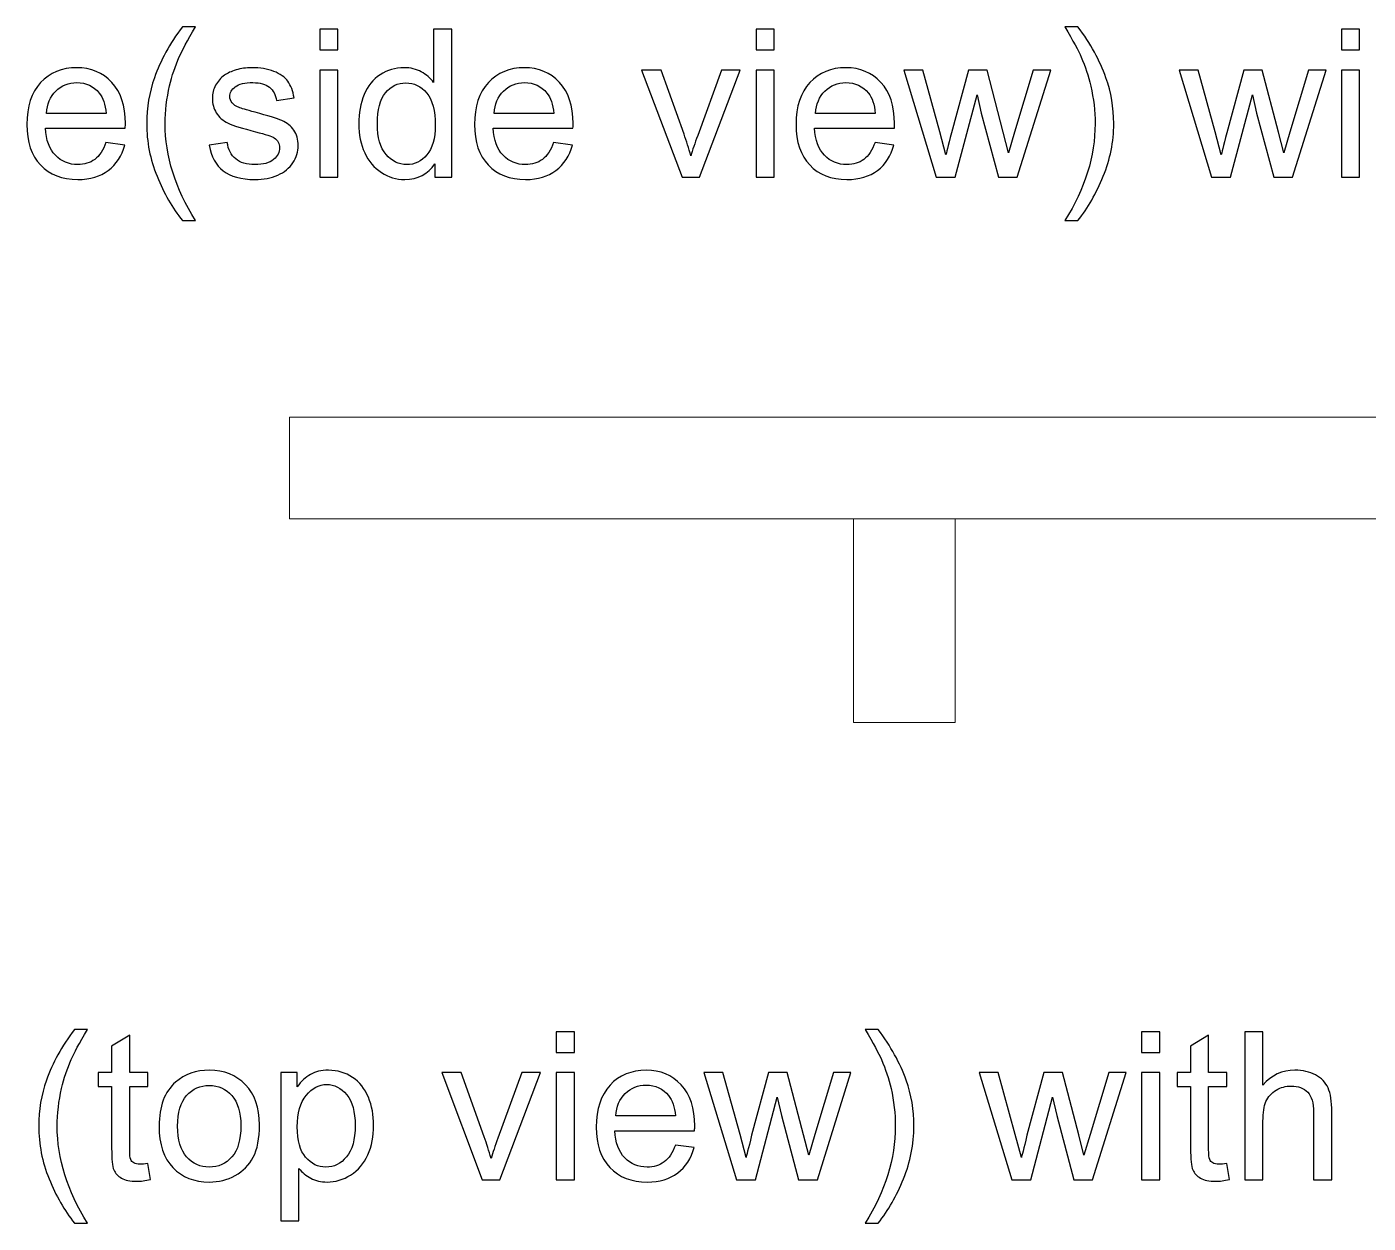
# Model space of a CAD drawing. Header units: inches. Extents: x -38 to 6, y -62 to 68.
# Drawn here: x -23.88 to -13.5, y -52.86 to -43.61 of the extents above; entities that cross this region are included whole.
import ezdxf

# ---------------------------------------------------------------- set-up
doc = ezdxf.new("R2010")
doc.units = ezdxf.units.IN
doc.header["$MEASUREMENT"] = 0
doc.layers.add('Layer 1', color=7, linetype='Continuous')

msp = doc.modelspace()

# ---------------------------------------------------------------- linework, layer by layer
at = {"layer": 'Layer 1', "color": 250, "lineweight": 9}
msp.add_lwpolyline([(-21.846, -47.419), (-6.216, -47.419), (-6.216, -46.632), (-21.846, -46.632), (-21.846, -47.419)], close=True, dxfattribs=at)
at = {"layer": 'Layer 1', "color": 250}
for points, knots in [([(-22.673, -45.113), (-22.75, -45.015), (-22.816, -44.901), (-22.869, -44.77), (-22.869, -44.77), (-22.923, -44.639), (-22.949, -44.504), (-22.949, -44.363), (-22.949, -44.363), (-22.949, -44.239), (-22.929, -44.121), (-22.889, -44.008), (-22.889, -44.008), (-22.843, -43.876), (-22.77, -43.745), (-22.673, -43.615), (-22.673, -43.615), (-22.673, -43.615), (-22.572, -43.615), (-22.572, -43.615), (-22.572, -43.615), (-22.635, -43.723), (-22.677, -43.8), (-22.697, -43.847), (-22.697, -43.847), (-22.729, -43.918), (-22.754, -43.993), (-22.772, -44.071), (-22.772, -44.071), (-22.794, -44.168), (-22.806, -44.266), (-22.806, -44.364), (-22.806, -44.364), (-22.806, -44.614), (-22.728, -44.864), (-22.572, -45.113), (-22.572, -45.113), (-22.572, -45.113), (-22.673, -45.113), (-22.673, -45.113)], [0, 0, 0, 0, 0.090909, 0.090909, 0.090909, 0.090909, 0.181818, 0.181818, 0.181818, 0.181818, 0.272727, 0.272727, 0.272727, 0.272727, 0.363636, 0.363636, 0.363636, 0.363636, 0.454545, 0.454545, 0.454545, 0.454545, 0.545455, 0.545455, 0.545455, 0.545455, 0.636364, 0.636364, 0.636364, 0.636364, 0.727273, 0.727273, 0.727273, 0.727273, 0.818182, 0.818182, 0.818182, 0.818182, 1, 1, 1, 1]), ([(-21.611, -43.794), (-21.611, -43.794), (-21.611, -43.634), (-21.611, -43.634), (-21.611, -43.634), (-21.611, -43.634), (-21.47, -43.634), (-21.47, -43.634), (-21.47, -43.634), (-21.47, -43.634), (-21.47, -43.794), (-21.47, -43.794), (-21.47, -43.794), (-21.47, -43.794), (-21.611, -43.794), (-21.611, -43.794)], [0, 0, 0, 0, 0.2, 0.2, 0.2, 0.2, 0.4, 0.4, 0.4, 0.4, 0.6, 0.6, 0.6, 0.6, 1, 1, 1, 1]), ([(-20.721, -44.778), (-20.721, -44.778), (-20.721, -44.673), (-20.721, -44.673), (-20.721, -44.673), (-20.773, -44.754), (-20.851, -44.795), (-20.953, -44.795), (-20.953, -44.795), (-21.019, -44.795), (-21.079, -44.777), (-21.134, -44.741), (-21.134, -44.741), (-21.19, -44.705), (-21.233, -44.654), (-21.263, -44.589), (-21.263, -44.589), (-21.294, -44.524), (-21.309, -44.449), (-21.309, -44.364), (-21.309, -44.364), (-21.309, -44.282), (-21.295, -44.207), (-21.267, -44.139), (-21.267, -44.139), (-21.24, -44.072), (-21.198, -44.021), (-21.143, -43.985), (-21.143, -43.985), (-21.089, -43.949), (-21.027, -43.931), (-20.959, -43.931), (-20.959, -43.931), (-20.909, -43.931), (-20.864, -43.942), (-20.826, -43.963), (-20.826, -43.963), (-20.787, -43.984), (-20.755, -44.012), (-20.73, -44.045), (-20.73, -44.045), (-20.73, -44.045), (-20.73, -43.634), (-20.73, -43.634), (-20.73, -43.634), (-20.73, -43.634), (-20.59, -43.634), (-20.59, -43.634), (-20.59, -43.634), (-20.59, -43.634), (-20.59, -44.778), (-20.59, -44.778), (-20.59, -44.778), (-20.59, -44.778), (-20.721, -44.778), (-20.721, -44.778)], [0, 0, 0, 0, 0.066667, 0.066667, 0.066667, 0.066667, 0.133333, 0.133333, 0.133333, 0.133333, 0.2, 0.2, 0.2, 0.2, 0.266667, 0.266667, 0.266667, 0.266667, 0.333333, 0.333333, 0.333333, 0.333333, 0.4, 0.4, 0.4, 0.4, 0.466667, 0.466667, 0.466667, 0.466667, 0.533333, 0.533333, 0.533333, 0.533333, 0.6, 0.6, 0.6, 0.6, 0.666667, 0.666667, 0.666667, 0.666667, 0.733333, 0.733333, 0.733333, 0.733333, 0.8, 0.8, 0.8, 0.8, 0.866667, 0.866667, 0.866667, 0.866667, 1, 1, 1, 1]), ([(-18.237, -43.794), (-18.237, -43.794), (-18.237, -43.634), (-18.237, -43.634), (-18.237, -43.634), (-18.237, -43.634), (-18.096, -43.634), (-18.096, -43.634), (-18.096, -43.634), (-18.096, -43.634), (-18.096, -43.794), (-18.096, -43.794), (-18.096, -43.794), (-18.096, -43.794), (-18.237, -43.794), (-18.237, -43.794)], [0, 0, 0, 0, 0.2, 0.2, 0.2, 0.2, 0.4, 0.4, 0.4, 0.4, 0.6, 0.6, 0.6, 0.6, 1, 1, 1, 1]), ([(-15.748, -45.113), (-15.748, -45.113), (-15.848, -45.113), (-15.848, -45.113), (-15.848, -45.113), (-15.693, -44.864), (-15.615, -44.614), (-15.615, -44.364), (-15.615, -44.364), (-15.615, -44.266), (-15.626, -44.169), (-15.649, -44.073), (-15.649, -44.073), (-15.666, -43.995), (-15.691, -43.921), (-15.723, -43.849), (-15.723, -43.849), (-15.743, -43.802), (-15.785, -43.724), (-15.848, -43.615), (-15.848, -43.615), (-15.848, -43.615), (-15.748, -43.615), (-15.748, -43.615), (-15.748, -43.615), (-15.65, -43.745), (-15.578, -43.876), (-15.531, -44.008), (-15.531, -44.008), (-15.491, -44.121), (-15.471, -44.239), (-15.471, -44.363), (-15.471, -44.363), (-15.471, -44.504), (-15.498, -44.639), (-15.552, -44.77), (-15.552, -44.77), (-15.606, -44.901), (-15.671, -45.015), (-15.748, -45.113)], [0, 0, 0, 0, 0.090909, 0.090909, 0.090909, 0.090909, 0.181818, 0.181818, 0.181818, 0.181818, 0.272727, 0.272727, 0.272727, 0.272727, 0.363636, 0.363636, 0.363636, 0.363636, 0.454545, 0.454545, 0.454545, 0.454545, 0.545455, 0.545455, 0.545455, 0.545455, 0.636364, 0.636364, 0.636364, 0.636364, 0.727273, 0.727273, 0.727273, 0.727273, 0.818182, 0.818182, 0.818182, 0.818182, 1, 1, 1, 1]), ([(-13.711, -43.794), (-13.711, -43.794), (-13.711, -43.634), (-13.711, -43.634), (-13.711, -43.634), (-13.711, -43.634), (-13.571, -43.634), (-13.571, -43.634), (-13.571, -43.634), (-13.571, -43.634), (-13.571, -43.794), (-13.571, -43.794), (-13.571, -43.794), (-13.571, -43.794), (-13.711, -43.794), (-13.711, -43.794)], [0, 0, 0, 0, 0.2, 0.2, 0.2, 0.2, 0.4, 0.4, 0.4, 0.4, 0.6, 0.6, 0.6, 0.6, 1, 1, 1, 1]), ([(-23.264, -44.509), (-23.264, -44.509), (-23.119, -44.529), (-23.119, -44.529), (-23.119, -44.529), (-23.141, -44.613), (-23.184, -44.679), (-23.246, -44.725), (-23.246, -44.725), (-23.307, -44.772), (-23.386, -44.795), (-23.482, -44.795), (-23.482, -44.795), (-23.603, -44.795), (-23.699, -44.758), (-23.77, -44.683), (-23.77, -44.683), (-23.841, -44.609), (-23.876, -44.505), (-23.876, -44.37), (-23.876, -44.37), (-23.876, -44.231), (-23.84, -44.123), (-23.769, -44.046), (-23.769, -44.046), (-23.697, -43.97), (-23.604, -43.931), (-23.49, -43.931), (-23.49, -43.931), (-23.379, -43.931), (-23.289, -43.969), (-23.219, -44.044), (-23.219, -44.044), (-23.149, -44.119), (-23.114, -44.225), (-23.114, -44.362), (-23.114, -44.362), (-23.114, -44.37), (-23.114, -44.383), (-23.115, -44.399), (-23.115, -44.399), (-23.115, -44.399), (-23.732, -44.399), (-23.732, -44.399), (-23.732, -44.399), (-23.727, -44.49), (-23.701, -44.56), (-23.655, -44.608), (-23.655, -44.608), (-23.609, -44.656), (-23.551, -44.68), (-23.482, -44.68), (-23.482, -44.68), (-23.431, -44.68), (-23.387, -44.667), (-23.351, -44.64), (-23.351, -44.64), (-23.314, -44.612), (-23.286, -44.569), (-23.264, -44.509)], [0, 0, 0, 0, 0.0625, 0.0625, 0.0625, 0.0625, 0.125, 0.125, 0.125, 0.125, 0.1875, 0.1875, 0.1875, 0.1875, 0.25, 0.25, 0.25, 0.25, 0.3125, 0.3125, 0.3125, 0.3125, 0.375, 0.375, 0.375, 0.375, 0.4375, 0.4375, 0.4375, 0.4375, 0.5, 0.5, 0.5, 0.5, 0.5625, 0.5625, 0.5625, 0.5625, 0.625, 0.625, 0.625, 0.625, 0.6875, 0.6875, 0.6875, 0.6875, 0.75, 0.75, 0.75, 0.75, 0.8125, 0.8125, 0.8125, 0.8125, 0.875, 0.875, 0.875, 0.875, 1, 1, 1, 1]), ([(-22.465, -44.53), (-22.465, -44.53), (-22.326, -44.508), (-22.326, -44.508), (-22.326, -44.508), (-22.319, -44.563), (-22.297, -44.606), (-22.261, -44.636), (-22.261, -44.636), (-22.225, -44.665), (-22.175, -44.68), (-22.112, -44.68), (-22.112, -44.68), (-22.047, -44.68), (-21.999, -44.667), (-21.968, -44.641), (-21.968, -44.641), (-21.936, -44.615), (-21.921, -44.584), (-21.921, -44.549), (-21.921, -44.549), (-21.921, -44.517), (-21.935, -44.492), (-21.963, -44.474), (-21.963, -44.474), (-21.982, -44.461), (-22.03, -44.446), (-22.107, -44.426), (-22.107, -44.426), (-22.209, -44.4), (-22.28, -44.378), (-22.32, -44.359), (-22.32, -44.359), (-22.36, -44.34), (-22.39, -44.314), (-22.411, -44.28), (-22.411, -44.28), (-22.431, -44.247), (-22.441, -44.21), (-22.441, -44.169), (-22.441, -44.169), (-22.441, -44.132), (-22.433, -44.098), (-22.416, -44.067), (-22.416, -44.067), (-22.399, -44.036), (-22.376, -44.009), (-22.347, -43.989), (-22.347, -43.989), (-22.325, -43.973), (-22.296, -43.959), (-22.258, -43.948), (-22.258, -43.948), (-22.22, -43.937), (-22.18, -43.931), (-22.137, -43.931), (-22.137, -43.931), (-22.072, -43.931), (-22.015, -43.941), (-21.966, -43.959), (-21.966, -43.959), (-21.917, -43.978), (-21.88, -44.004), (-21.857, -44.036), (-21.857, -44.036), (-21.834, -44.068), (-21.818, -44.111), (-21.809, -44.164), (-21.809, -44.164), (-21.809, -44.164), (-21.946, -44.184), (-21.946, -44.184), (-21.946, -44.184), (-21.952, -44.14), (-21.97, -44.107), (-22, -44.082), (-22, -44.082), (-22.03, -44.058), (-22.072, -44.046), (-22.127, -44.046), (-22.127, -44.046), (-22.191, -44.046), (-22.237, -44.057), (-22.264, -44.078), (-22.264, -44.078), (-22.292, -44.099), (-22.306, -44.124), (-22.306, -44.153), (-22.306, -44.153), (-22.306, -44.171), (-22.3, -44.188), (-22.289, -44.202), (-22.289, -44.202), (-22.277, -44.217), (-22.259, -44.23), (-22.235, -44.239), (-22.235, -44.239), (-22.221, -44.245), (-22.18, -44.257), (-22.111, -44.275), (-22.111, -44.275), (-22.012, -44.302), (-21.943, -44.324), (-21.903, -44.34), (-21.903, -44.34), (-21.864, -44.357), (-21.833, -44.382), (-21.811, -44.414), (-21.811, -44.414), (-21.788, -44.446), (-21.777, -44.486), (-21.777, -44.534), (-21.777, -44.534), (-21.777, -44.58), (-21.791, -44.624), (-21.818, -44.666), (-21.818, -44.666), (-21.845, -44.707), (-21.885, -44.739), (-21.936, -44.761), (-21.936, -44.761), (-21.988, -44.784), (-22.046, -44.795), (-22.111, -44.795), (-22.111, -44.795), (-22.219, -44.795), (-22.301, -44.773), (-22.357, -44.728), (-22.357, -44.728), (-22.414, -44.684), (-22.45, -44.618), (-22.465, -44.53)], [0, 0, 0, 0, 0.029412, 0.029412, 0.029412, 0.029412, 0.058824, 0.058824, 0.058824, 0.058824, 0.088235, 0.088235, 0.088235, 0.088235, 0.117647, 0.117647, 0.117647, 0.117647, 0.147059, 0.147059, 0.147059, 0.147059, 0.176471, 0.176471, 0.176471, 0.176471, 0.205882, 0.205882, 0.205882, 0.205882, 0.235294, 0.235294, 0.235294, 0.235294, 0.264706, 0.264706, 0.264706, 0.264706, 0.294118, 0.294118, 0.294118, 0.294118, 0.323529, 0.323529, 0.323529, 0.323529, 0.352941, 0.352941, 0.352941, 0.352941, 0.382353, 0.382353, 0.382353, 0.382353, 0.411765, 0.411765, 0.411765, 0.411765, 0.441176, 0.441176, 0.441176, 0.441176, 0.470588, 0.470588, 0.470588, 0.470588, 0.5, 0.5, 0.5, 0.5, 0.529412, 0.529412, 0.529412, 0.529412, 0.558824, 0.558824, 0.558824, 0.558824, 0.588235, 0.588235, 0.588235, 0.588235, 0.617647, 0.617647, 0.617647, 0.617647, 0.647059, 0.647059, 0.647059, 0.647059, 0.676471, 0.676471, 0.676471, 0.676471, 0.705882, 0.705882, 0.705882, 0.705882, 0.735294, 0.735294, 0.735294, 0.735294, 0.764706, 0.764706, 0.764706, 0.764706, 0.794118, 0.794118, 0.794118, 0.794118, 0.823529, 0.823529, 0.823529, 0.823529, 0.852941, 0.852941, 0.852941, 0.852941, 0.882353, 0.882353, 0.882353, 0.882353, 0.911765, 0.911765, 0.911765, 0.911765, 0.941176, 0.941176, 0.941176, 0.941176, 1, 1, 1, 1]), ([(-21.611, -44.778), (-21.611, -44.778), (-21.611, -43.949), (-21.611, -43.949), (-21.611, -43.949), (-21.611, -43.949), (-21.47, -43.949), (-21.47, -43.949), (-21.47, -43.949), (-21.47, -43.949), (-21.47, -44.778), (-21.47, -44.778), (-21.47, -44.778), (-21.47, -44.778), (-21.611, -44.778), (-21.611, -44.778)], [0, 0, 0, 0, 0.2, 0.2, 0.2, 0.2, 0.4, 0.4, 0.4, 0.4, 0.6, 0.6, 0.6, 0.6, 1, 1, 1, 1]), ([(-19.802, -44.509), (-19.802, -44.509), (-19.657, -44.529), (-19.657, -44.529), (-19.657, -44.529), (-19.68, -44.613), (-19.722, -44.679), (-19.784, -44.725), (-19.784, -44.725), (-19.845, -44.772), (-19.924, -44.795), (-20.02, -44.795), (-20.02, -44.795), (-20.141, -44.795), (-20.237, -44.758), (-20.308, -44.683), (-20.308, -44.683), (-20.379, -44.609), (-20.414, -44.505), (-20.414, -44.37), (-20.414, -44.37), (-20.414, -44.231), (-20.378, -44.123), (-20.307, -44.046), (-20.307, -44.046), (-20.235, -43.97), (-20.142, -43.931), (-20.028, -43.931), (-20.028, -43.931), (-19.918, -43.931), (-19.827, -43.969), (-19.757, -44.044), (-19.757, -44.044), (-19.687, -44.119), (-19.652, -44.225), (-19.652, -44.362), (-19.652, -44.362), (-19.652, -44.37), (-19.652, -44.383), (-19.653, -44.399), (-19.653, -44.399), (-19.653, -44.399), (-20.27, -44.399), (-20.27, -44.399), (-20.27, -44.399), (-20.265, -44.49), (-20.239, -44.56), (-20.193, -44.608), (-20.193, -44.608), (-20.147, -44.656), (-20.089, -44.68), (-20.02, -44.68), (-20.02, -44.68), (-19.969, -44.68), (-19.925, -44.667), (-19.889, -44.64), (-19.889, -44.64), (-19.852, -44.612), (-19.824, -44.569), (-19.802, -44.509)], [0, 0, 0, 0, 0.0625, 0.0625, 0.0625, 0.0625, 0.125, 0.125, 0.125, 0.125, 0.1875, 0.1875, 0.1875, 0.1875, 0.25, 0.25, 0.25, 0.25, 0.3125, 0.3125, 0.3125, 0.3125, 0.375, 0.375, 0.375, 0.375, 0.4375, 0.4375, 0.4375, 0.4375, 0.5, 0.5, 0.5, 0.5, 0.5625, 0.5625, 0.5625, 0.5625, 0.625, 0.625, 0.625, 0.625, 0.6875, 0.6875, 0.6875, 0.6875, 0.75, 0.75, 0.75, 0.75, 0.8125, 0.8125, 0.8125, 0.8125, 0.875, 0.875, 0.875, 0.875, 1, 1, 1, 1]), ([(-18.809, -44.778), (-18.809, -44.778), (-19.122, -43.949), (-19.122, -43.949), (-19.122, -43.949), (-19.122, -43.949), (-18.971, -43.949), (-18.971, -43.949), (-18.971, -43.949), (-18.971, -43.949), (-18.794, -44.445), (-18.794, -44.445), (-18.794, -44.445), (-18.775, -44.499), (-18.757, -44.554), (-18.741, -44.612), (-18.741, -44.612), (-18.728, -44.568), (-18.711, -44.516), (-18.688, -44.455), (-18.688, -44.455), (-18.688, -44.455), (-18.504, -43.949), (-18.504, -43.949), (-18.504, -43.949), (-18.504, -43.949), (-18.36, -43.949), (-18.36, -43.949), (-18.36, -43.949), (-18.36, -43.949), (-18.674, -44.778), (-18.674, -44.778), (-18.674, -44.778), (-18.674, -44.778), (-18.809, -44.778), (-18.809, -44.778)], [0, 0, 0, 0, 0.1, 0.1, 0.1, 0.1, 0.2, 0.2, 0.2, 0.2, 0.3, 0.3, 0.3, 0.3, 0.4, 0.4, 0.4, 0.4, 0.5, 0.5, 0.5, 0.5, 0.6, 0.6, 0.6, 0.6, 0.7, 0.7, 0.7, 0.7, 0.8, 0.8, 0.8, 0.8, 1, 1, 1, 1]), ([(-18.237, -44.778), (-18.237, -44.778), (-18.237, -43.949), (-18.237, -43.949), (-18.237, -43.949), (-18.237, -43.949), (-18.096, -43.949), (-18.096, -43.949), (-18.096, -43.949), (-18.096, -43.949), (-18.096, -44.778), (-18.096, -44.778), (-18.096, -44.778), (-18.096, -44.778), (-18.237, -44.778), (-18.237, -44.778)], [0, 0, 0, 0, 0.2, 0.2, 0.2, 0.2, 0.4, 0.4, 0.4, 0.4, 0.6, 0.6, 0.6, 0.6, 1, 1, 1, 1]), ([(-17.317, -44.509), (-17.317, -44.509), (-17.171, -44.529), (-17.171, -44.529), (-17.171, -44.529), (-17.194, -44.613), (-17.236, -44.679), (-17.298, -44.725), (-17.298, -44.725), (-17.36, -44.772), (-17.439, -44.795), (-17.535, -44.795), (-17.535, -44.795), (-17.656, -44.795), (-17.751, -44.758), (-17.822, -44.683), (-17.822, -44.683), (-17.893, -44.609), (-17.928, -44.505), (-17.928, -44.37), (-17.928, -44.37), (-17.928, -44.231), (-17.893, -44.123), (-17.821, -44.046), (-17.821, -44.046), (-17.75, -43.97), (-17.657, -43.931), (-17.542, -43.931), (-17.542, -43.931), (-17.432, -43.931), (-17.342, -43.969), (-17.272, -44.044), (-17.272, -44.044), (-17.202, -44.119), (-17.167, -44.225), (-17.167, -44.362), (-17.167, -44.362), (-17.167, -44.37), (-17.167, -44.383), (-17.167, -44.399), (-17.167, -44.399), (-17.167, -44.399), (-17.785, -44.399), (-17.785, -44.399), (-17.785, -44.399), (-17.779, -44.49), (-17.754, -44.56), (-17.707, -44.608), (-17.707, -44.608), (-17.661, -44.656), (-17.604, -44.68), (-17.535, -44.68), (-17.535, -44.68), (-17.483, -44.68), (-17.439, -44.667), (-17.403, -44.64), (-17.403, -44.64), (-17.367, -44.612), (-17.338, -44.569), (-17.317, -44.509)], [0, 0, 0, 0, 0.0625, 0.0625, 0.0625, 0.0625, 0.125, 0.125, 0.125, 0.125, 0.1875, 0.1875, 0.1875, 0.1875, 0.25, 0.25, 0.25, 0.25, 0.3125, 0.3125, 0.3125, 0.3125, 0.375, 0.375, 0.375, 0.375, 0.4375, 0.4375, 0.4375, 0.4375, 0.5, 0.5, 0.5, 0.5, 0.5625, 0.5625, 0.5625, 0.5625, 0.625, 0.625, 0.625, 0.625, 0.6875, 0.6875, 0.6875, 0.6875, 0.75, 0.75, 0.75, 0.75, 0.8125, 0.8125, 0.8125, 0.8125, 0.875, 0.875, 0.875, 0.875, 1, 1, 1, 1]), ([(-16.845, -44.778), (-16.845, -44.778), (-17.095, -43.949), (-17.095, -43.949), (-17.095, -43.949), (-17.095, -43.949), (-16.948, -43.949), (-16.948, -43.949), (-16.948, -43.949), (-16.948, -43.949), (-16.816, -44.427), (-16.816, -44.427), (-16.816, -44.427), (-16.816, -44.427), (-16.769, -44.605), (-16.769, -44.605), (-16.769, -44.605), (-16.767, -44.596), (-16.753, -44.539), (-16.726, -44.434), (-16.726, -44.434), (-16.726, -44.434), (-16.595, -43.949), (-16.595, -43.949), (-16.595, -43.949), (-16.595, -43.949), (-16.451, -43.949), (-16.451, -43.949), (-16.451, -43.949), (-16.451, -43.949), (-16.326, -44.43), (-16.326, -44.43), (-16.326, -44.43), (-16.326, -44.43), (-16.285, -44.588), (-16.285, -44.588), (-16.285, -44.588), (-16.285, -44.588), (-16.238, -44.428), (-16.238, -44.428), (-16.238, -44.428), (-16.238, -44.428), (-16.095, -43.949), (-16.095, -43.949), (-16.095, -43.949), (-16.095, -43.949), (-15.958, -43.949), (-15.958, -43.949), (-15.958, -43.949), (-15.958, -43.949), (-16.218, -44.778), (-16.218, -44.778), (-16.218, -44.778), (-16.218, -44.778), (-16.363, -44.778), (-16.363, -44.778), (-16.363, -44.778), (-16.363, -44.778), (-16.495, -44.282), (-16.495, -44.282), (-16.495, -44.282), (-16.495, -44.282), (-16.528, -44.14), (-16.528, -44.14), (-16.528, -44.14), (-16.528, -44.14), (-16.696, -44.778), (-16.696, -44.778), (-16.696, -44.778), (-16.696, -44.778), (-16.845, -44.778), (-16.845, -44.778)], [0, 0, 0, 0, 0.052632, 0.052632, 0.052632, 0.052632, 0.105263, 0.105263, 0.105263, 0.105263, 0.157895, 0.157895, 0.157895, 0.157895, 0.210526, 0.210526, 0.210526, 0.210526, 0.263158, 0.263158, 0.263158, 0.263158, 0.315789, 0.315789, 0.315789, 0.315789, 0.368421, 0.368421, 0.368421, 0.368421, 0.421053, 0.421053, 0.421053, 0.421053, 0.473684, 0.473684, 0.473684, 0.473684, 0.526316, 0.526316, 0.526316, 0.526316, 0.578947, 0.578947, 0.578947, 0.578947, 0.631579, 0.631579, 0.631579, 0.631579, 0.684211, 0.684211, 0.684211, 0.684211, 0.736842, 0.736842, 0.736842, 0.736842, 0.789474, 0.789474, 0.789474, 0.789474, 0.842105, 0.842105, 0.842105, 0.842105, 0.894737, 0.894737, 0.894737, 0.894737, 1, 1, 1, 1]), ([(-14.716, -44.778), (-14.716, -44.778), (-14.966, -43.949), (-14.966, -43.949), (-14.966, -43.949), (-14.966, -43.949), (-14.819, -43.949), (-14.819, -43.949), (-14.819, -43.949), (-14.819, -43.949), (-14.687, -44.427), (-14.687, -44.427), (-14.687, -44.427), (-14.687, -44.427), (-14.64, -44.605), (-14.64, -44.605), (-14.64, -44.605), (-14.638, -44.596), (-14.624, -44.539), (-14.597, -44.434), (-14.597, -44.434), (-14.597, -44.434), (-14.466, -43.949), (-14.466, -43.949), (-14.466, -43.949), (-14.466, -43.949), (-14.322, -43.949), (-14.322, -43.949), (-14.322, -43.949), (-14.322, -43.949), (-14.197, -44.43), (-14.197, -44.43), (-14.197, -44.43), (-14.197, -44.43), (-14.156, -44.588), (-14.156, -44.588), (-14.156, -44.588), (-14.156, -44.588), (-14.109, -44.428), (-14.109, -44.428), (-14.109, -44.428), (-14.109, -44.428), (-13.965, -43.949), (-13.965, -43.949), (-13.965, -43.949), (-13.965, -43.949), (-13.829, -43.949), (-13.829, -43.949), (-13.829, -43.949), (-13.829, -43.949), (-14.089, -44.778), (-14.089, -44.778), (-14.089, -44.778), (-14.089, -44.778), (-14.234, -44.778), (-14.234, -44.778), (-14.234, -44.778), (-14.234, -44.778), (-14.366, -44.282), (-14.366, -44.282), (-14.366, -44.282), (-14.366, -44.282), (-14.399, -44.14), (-14.399, -44.14), (-14.399, -44.14), (-14.399, -44.14), (-14.567, -44.778), (-14.567, -44.778), (-14.567, -44.778), (-14.567, -44.778), (-14.716, -44.778), (-14.716, -44.778)], [0, 0, 0, 0, 0.052632, 0.052632, 0.052632, 0.052632, 0.105263, 0.105263, 0.105263, 0.105263, 0.157895, 0.157895, 0.157895, 0.157895, 0.210526, 0.210526, 0.210526, 0.210526, 0.263158, 0.263158, 0.263158, 0.263158, 0.315789, 0.315789, 0.315789, 0.315789, 0.368421, 0.368421, 0.368421, 0.368421, 0.421053, 0.421053, 0.421053, 0.421053, 0.473684, 0.473684, 0.473684, 0.473684, 0.526316, 0.526316, 0.526316, 0.526316, 0.578947, 0.578947, 0.578947, 0.578947, 0.631579, 0.631579, 0.631579, 0.631579, 0.684211, 0.684211, 0.684211, 0.684211, 0.736842, 0.736842, 0.736842, 0.736842, 0.789474, 0.789474, 0.789474, 0.789474, 0.842105, 0.842105, 0.842105, 0.842105, 0.894737, 0.894737, 0.894737, 0.894737, 1, 1, 1, 1]), ([(-13.711, -44.778), (-13.711, -44.778), (-13.711, -43.949), (-13.711, -43.949), (-13.711, -43.949), (-13.711, -43.949), (-13.571, -43.949), (-13.571, -43.949), (-13.571, -43.949), (-13.571, -43.949), (-13.571, -44.778), (-13.571, -44.778), (-13.571, -44.778), (-13.571, -44.778), (-13.711, -44.778), (-13.711, -44.778)], [0, 0, 0, 0, 0.2, 0.2, 0.2, 0.2, 0.4, 0.4, 0.4, 0.4, 0.6, 0.6, 0.6, 0.6, 1, 1, 1, 1]), ([(-23.724, -44.284), (-23.724, -44.284), (-23.263, -44.284), (-23.263, -44.284), (-23.263, -44.284), (-23.269, -44.214), (-23.287, -44.162), (-23.316, -44.127), (-23.316, -44.127), (-23.36, -44.073), (-23.418, -44.046), (-23.489, -44.046), (-23.489, -44.046), (-23.554, -44.046), (-23.608, -44.068), (-23.652, -44.111), (-23.652, -44.111), (-23.695, -44.154), (-23.719, -44.212), (-23.724, -44.284)], [0, 0, 0, 0, 0.166667, 0.166667, 0.166667, 0.166667, 0.333333, 0.333333, 0.333333, 0.333333, 0.5, 0.5, 0.5, 0.5, 0.666667, 0.666667, 0.666667, 0.666667, 1, 1, 1, 1]), ([(-21.165, -44.364), (-21.165, -44.47), (-21.143, -44.549), (-21.098, -44.602), (-21.098, -44.602), (-21.053, -44.654), (-21, -44.68), (-20.939, -44.68), (-20.939, -44.68), (-20.877, -44.68), (-20.825, -44.655), (-20.782, -44.605), (-20.782, -44.605), (-20.739, -44.555), (-20.718, -44.479), (-20.718, -44.376), (-20.718, -44.376), (-20.718, -44.263), (-20.74, -44.18), (-20.783, -44.127), (-20.783, -44.127), (-20.827, -44.074), (-20.881, -44.048), (-20.945, -44.048), (-20.945, -44.048), (-21.008, -44.048), (-21.06, -44.073), (-21.102, -44.124), (-21.102, -44.124), (-21.144, -44.175), (-21.165, -44.255), (-21.165, -44.364)], [0, 0, 0, 0, 0.111111, 0.111111, 0.111111, 0.111111, 0.222222, 0.222222, 0.222222, 0.222222, 0.333333, 0.333333, 0.333333, 0.333333, 0.444444, 0.444444, 0.444444, 0.444444, 0.555556, 0.555556, 0.555556, 0.555556, 0.666667, 0.666667, 0.666667, 0.666667, 0.777778, 0.777778, 0.777778, 0.777778, 1, 1, 1, 1]), ([(-20.262, -44.284), (-20.262, -44.284), (-19.801, -44.284), (-19.801, -44.284), (-19.801, -44.284), (-19.807, -44.214), (-19.825, -44.162), (-19.854, -44.127), (-19.854, -44.127), (-19.898, -44.073), (-19.956, -44.046), (-20.027, -44.046), (-20.027, -44.046), (-20.092, -44.046), (-20.146, -44.068), (-20.19, -44.111), (-20.19, -44.111), (-20.233, -44.154), (-20.257, -44.212), (-20.262, -44.284)], [0, 0, 0, 0, 0.166667, 0.166667, 0.166667, 0.166667, 0.333333, 0.333333, 0.333333, 0.333333, 0.5, 0.5, 0.5, 0.5, 0.666667, 0.666667, 0.666667, 0.666667, 1, 1, 1, 1]), ([(-17.777, -44.284), (-17.777, -44.284), (-17.315, -44.284), (-17.315, -44.284), (-17.315, -44.284), (-17.321, -44.214), (-17.339, -44.162), (-17.368, -44.127), (-17.368, -44.127), (-17.413, -44.073), (-17.471, -44.046), (-17.542, -44.046), (-17.542, -44.046), (-17.606, -44.046), (-17.66, -44.068), (-17.704, -44.111), (-17.704, -44.111), (-17.748, -44.154), (-17.772, -44.212), (-17.777, -44.284)], [0, 0, 0, 0, 0.166667, 0.166667, 0.166667, 0.166667, 0.333333, 0.333333, 0.333333, 0.333333, 0.5, 0.5, 0.5, 0.5, 0.666667, 0.666667, 0.666667, 0.666667, 1, 1, 1, 1]), ([(-23.508, -52.863), (-23.585, -52.765), (-23.651, -52.651), (-23.704, -52.52), (-23.704, -52.52), (-23.758, -52.389), (-23.784, -52.254), (-23.784, -52.113), (-23.784, -52.113), (-23.784, -51.989), (-23.764, -51.871), (-23.724, -51.758), (-23.724, -51.758), (-23.678, -51.626), (-23.605, -51.495), (-23.508, -51.365), (-23.508, -51.365), (-23.508, -51.365), (-23.407, -51.365), (-23.407, -51.365), (-23.407, -51.365), (-23.47, -51.473), (-23.512, -51.55), (-23.532, -51.597), (-23.532, -51.597), (-23.564, -51.668), (-23.589, -51.743), (-23.607, -51.821), (-23.607, -51.821), (-23.629, -51.918), (-23.641, -52.016), (-23.641, -52.114), (-23.641, -52.114), (-23.641, -52.364), (-23.563, -52.614), (-23.407, -52.863), (-23.407, -52.863), (-23.407, -52.863), (-23.508, -52.863), (-23.508, -52.863)], [0, 0, 0, 0, 0.090909, 0.090909, 0.090909, 0.090909, 0.181818, 0.181818, 0.181818, 0.181818, 0.272727, 0.272727, 0.272727, 0.272727, 0.363636, 0.363636, 0.363636, 0.363636, 0.454545, 0.454545, 0.454545, 0.454545, 0.545455, 0.545455, 0.545455, 0.545455, 0.636364, 0.636364, 0.636364, 0.636364, 0.727273, 0.727273, 0.727273, 0.727273, 0.818182, 0.818182, 0.818182, 0.818182, 1, 1, 1, 1]), ([(-22.939, -52.402), (-22.939, -52.402), (-22.92, -52.526), (-22.92, -52.526), (-22.92, -52.526), (-22.96, -52.535), (-22.995, -52.539), (-23.026, -52.539), (-23.026, -52.539), (-23.077, -52.539), (-23.116, -52.531), (-23.144, -52.515), (-23.144, -52.515), (-23.172, -52.498), (-23.192, -52.477), (-23.203, -52.451), (-23.203, -52.451), (-23.215, -52.425), (-23.22, -52.369), (-23.22, -52.285), (-23.22, -52.285), (-23.22, -52.285), (-23.22, -51.807), (-23.22, -51.807), (-23.22, -51.807), (-23.22, -51.807), (-23.324, -51.807), (-23.324, -51.807), (-23.324, -51.807), (-23.324, -51.807), (-23.324, -51.699), (-23.324, -51.699), (-23.324, -51.699), (-23.324, -51.699), (-23.22, -51.699), (-23.22, -51.699), (-23.22, -51.699), (-23.22, -51.699), (-23.22, -51.494), (-23.22, -51.494), (-23.22, -51.494), (-23.22, -51.494), (-23.08, -51.409), (-23.08, -51.409), (-23.08, -51.409), (-23.08, -51.409), (-23.08, -51.699), (-23.08, -51.699), (-23.08, -51.699), (-23.08, -51.699), (-22.939, -51.699), (-22.939, -51.699), (-22.939, -51.699), (-22.939, -51.699), (-22.939, -51.807), (-22.939, -51.807), (-22.939, -51.807), (-22.939, -51.807), (-23.08, -51.807), (-23.08, -51.807), (-23.08, -51.807), (-23.08, -51.807), (-23.08, -52.293), (-23.08, -52.293), (-23.08, -52.293), (-23.08, -52.333), (-23.078, -52.359), (-23.072, -52.37), (-23.072, -52.37), (-23.068, -52.382), (-23.06, -52.391), (-23.049, -52.398), (-23.049, -52.398), (-23.037, -52.404), (-23.021, -52.408), (-23.001, -52.408), (-23.001, -52.408), (-22.985, -52.408), (-22.965, -52.406), (-22.939, -52.402)], [0, 0, 0, 0, 0.047619, 0.047619, 0.047619, 0.047619, 0.095238, 0.095238, 0.095238, 0.095238, 0.142857, 0.142857, 0.142857, 0.142857, 0.190476, 0.190476, 0.190476, 0.190476, 0.238095, 0.238095, 0.238095, 0.238095, 0.285714, 0.285714, 0.285714, 0.285714, 0.333333, 0.333333, 0.333333, 0.333333, 0.380952, 0.380952, 0.380952, 0.380952, 0.428571, 0.428571, 0.428571, 0.428571, 0.47619, 0.47619, 0.47619, 0.47619, 0.52381, 0.52381, 0.52381, 0.52381, 0.571429, 0.571429, 0.571429, 0.571429, 0.619048, 0.619048, 0.619048, 0.619048, 0.666667, 0.666667, 0.666667, 0.666667, 0.714286, 0.714286, 0.714286, 0.714286, 0.761905, 0.761905, 0.761905, 0.761905, 0.809524, 0.809524, 0.809524, 0.809524, 0.857143, 0.857143, 0.857143, 0.857143, 0.904762, 0.904762, 0.904762, 0.904762, 1, 1, 1, 1]), ([(-19.782, -51.544), (-19.782, -51.544), (-19.782, -51.384), (-19.782, -51.384), (-19.782, -51.384), (-19.782, -51.384), (-19.641, -51.384), (-19.641, -51.384), (-19.641, -51.384), (-19.641, -51.384), (-19.641, -51.544), (-19.641, -51.544), (-19.641, -51.544), (-19.641, -51.544), (-19.782, -51.544), (-19.782, -51.544)], [0, 0, 0, 0, 0.2, 0.2, 0.2, 0.2, 0.4, 0.4, 0.4, 0.4, 0.6, 0.6, 0.6, 0.6, 1, 1, 1, 1]), ([(-17.292, -52.863), (-17.292, -52.863), (-17.393, -52.863), (-17.393, -52.863), (-17.393, -52.863), (-17.238, -52.614), (-17.16, -52.364), (-17.16, -52.114), (-17.16, -52.114), (-17.16, -52.016), (-17.171, -51.919), (-17.193, -51.823), (-17.193, -51.823), (-17.211, -51.745), (-17.236, -51.671), (-17.267, -51.599), (-17.267, -51.599), (-17.288, -51.552), (-17.33, -51.474), (-17.393, -51.365), (-17.393, -51.365), (-17.393, -51.365), (-17.292, -51.365), (-17.292, -51.365), (-17.292, -51.365), (-17.195, -51.495), (-17.123, -51.626), (-17.076, -51.758), (-17.076, -51.758), (-17.036, -51.871), (-17.016, -51.989), (-17.016, -52.113), (-17.016, -52.113), (-17.016, -52.254), (-17.043, -52.389), (-17.097, -52.52), (-17.097, -52.52), (-17.15, -52.651), (-17.215, -52.765), (-17.292, -52.863)], [0, 0, 0, 0, 0.090909, 0.090909, 0.090909, 0.090909, 0.181818, 0.181818, 0.181818, 0.181818, 0.272727, 0.272727, 0.272727, 0.272727, 0.363636, 0.363636, 0.363636, 0.363636, 0.454545, 0.454545, 0.454545, 0.454545, 0.545455, 0.545455, 0.545455, 0.545455, 0.636364, 0.636364, 0.636364, 0.636364, 0.727273, 0.727273, 0.727273, 0.727273, 0.818182, 0.818182, 0.818182, 0.818182, 1, 1, 1, 1]), ([(-15.256, -51.544), (-15.256, -51.544), (-15.256, -51.384), (-15.256, -51.384), (-15.256, -51.384), (-15.256, -51.384), (-15.115, -51.384), (-15.115, -51.384), (-15.115, -51.384), (-15.115, -51.384), (-15.115, -51.544), (-15.115, -51.544), (-15.115, -51.544), (-15.115, -51.544), (-15.256, -51.544), (-15.256, -51.544)], [0, 0, 0, 0, 0.2, 0.2, 0.2, 0.2, 0.4, 0.4, 0.4, 0.4, 0.6, 0.6, 0.6, 0.6, 1, 1, 1, 1]), ([(-14.596, -52.402), (-14.596, -52.402), (-14.577, -52.526), (-14.577, -52.526), (-14.577, -52.526), (-14.616, -52.535), (-14.652, -52.539), (-14.683, -52.539), (-14.683, -52.539), (-14.733, -52.539), (-14.773, -52.531), (-14.801, -52.515), (-14.801, -52.515), (-14.829, -52.498), (-14.849, -52.477), (-14.86, -52.451), (-14.86, -52.451), (-14.872, -52.425), (-14.877, -52.369), (-14.877, -52.285), (-14.877, -52.285), (-14.877, -52.285), (-14.877, -51.807), (-14.877, -51.807), (-14.877, -51.807), (-14.877, -51.807), (-14.981, -51.807), (-14.981, -51.807), (-14.981, -51.807), (-14.981, -51.807), (-14.981, -51.699), (-14.981, -51.699), (-14.981, -51.699), (-14.981, -51.699), (-14.877, -51.699), (-14.877, -51.699), (-14.877, -51.699), (-14.877, -51.699), (-14.877, -51.494), (-14.877, -51.494), (-14.877, -51.494), (-14.877, -51.494), (-14.737, -51.409), (-14.737, -51.409), (-14.737, -51.409), (-14.737, -51.409), (-14.737, -51.699), (-14.737, -51.699), (-14.737, -51.699), (-14.737, -51.699), (-14.596, -51.699), (-14.596, -51.699), (-14.596, -51.699), (-14.596, -51.699), (-14.596, -51.807), (-14.596, -51.807), (-14.596, -51.807), (-14.596, -51.807), (-14.737, -51.807), (-14.737, -51.807), (-14.737, -51.807), (-14.737, -51.807), (-14.737, -52.293), (-14.737, -52.293), (-14.737, -52.293), (-14.737, -52.333), (-14.734, -52.359), (-14.729, -52.37), (-14.729, -52.37), (-14.724, -52.382), (-14.716, -52.391), (-14.705, -52.398), (-14.705, -52.398), (-14.694, -52.404), (-14.678, -52.408), (-14.657, -52.408), (-14.657, -52.408), (-14.642, -52.408), (-14.621, -52.406), (-14.596, -52.402)], [0, 0, 0, 0, 0.047619, 0.047619, 0.047619, 0.047619, 0.095238, 0.095238, 0.095238, 0.095238, 0.142857, 0.142857, 0.142857, 0.142857, 0.190476, 0.190476, 0.190476, 0.190476, 0.238095, 0.238095, 0.238095, 0.238095, 0.285714, 0.285714, 0.285714, 0.285714, 0.333333, 0.333333, 0.333333, 0.333333, 0.380952, 0.380952, 0.380952, 0.380952, 0.428571, 0.428571, 0.428571, 0.428571, 0.47619, 0.47619, 0.47619, 0.47619, 0.52381, 0.52381, 0.52381, 0.52381, 0.571429, 0.571429, 0.571429, 0.571429, 0.619048, 0.619048, 0.619048, 0.619048, 0.666667, 0.666667, 0.666667, 0.666667, 0.714286, 0.714286, 0.714286, 0.714286, 0.761905, 0.761905, 0.761905, 0.761905, 0.809524, 0.809524, 0.809524, 0.809524, 0.857143, 0.857143, 0.857143, 0.857143, 0.904762, 0.904762, 0.904762, 0.904762, 1, 1, 1, 1]), ([(-14.457, -52.528), (-14.457, -52.528), (-14.457, -51.384), (-14.457, -51.384), (-14.457, -51.384), (-14.457, -51.384), (-14.317, -51.384), (-14.317, -51.384), (-14.317, -51.384), (-14.317, -51.384), (-14.317, -51.796), (-14.317, -51.796), (-14.317, -51.796), (-14.252, -51.719), (-14.169, -51.681), (-14.07, -51.681), (-14.07, -51.681), (-14.009, -51.681), (-13.956, -51.693), (-13.911, -51.717), (-13.911, -51.717), (-13.866, -51.742), (-13.833, -51.775), (-13.814, -51.818), (-13.814, -51.818), (-13.794, -51.86), (-13.785, -51.922), (-13.785, -52.003), (-13.785, -52.003), (-13.785, -52.003), (-13.785, -52.528), (-13.785, -52.528), (-13.785, -52.528), (-13.785, -52.528), (-13.925, -52.528), (-13.925, -52.528), (-13.925, -52.528), (-13.925, -52.528), (-13.925, -52.004), (-13.925, -52.004), (-13.925, -52.004), (-13.925, -51.934), (-13.941, -51.882), (-13.971, -51.851), (-13.971, -51.851), (-14.001, -51.819), (-14.044, -51.803), (-14.099, -51.803), (-14.099, -51.803), (-14.14, -51.803), (-14.179, -51.813), (-14.216, -51.835), (-14.216, -51.835), (-14.252, -51.856), (-14.278, -51.886), (-14.294, -51.923), (-14.294, -51.923), (-14.309, -51.959), (-14.317, -52.01), (-14.317, -52.075), (-14.317, -52.075), (-14.317, -52.075), (-14.317, -52.528), (-14.317, -52.528), (-14.317, -52.528), (-14.317, -52.528), (-14.457, -52.528), (-14.457, -52.528)], [0, 0, 0, 0, 0.055556, 0.055556, 0.055556, 0.055556, 0.111111, 0.111111, 0.111111, 0.111111, 0.166667, 0.166667, 0.166667, 0.166667, 0.222222, 0.222222, 0.222222, 0.222222, 0.277778, 0.277778, 0.277778, 0.277778, 0.333333, 0.333333, 0.333333, 0.333333, 0.388889, 0.388889, 0.388889, 0.388889, 0.444444, 0.444444, 0.444444, 0.444444, 0.5, 0.5, 0.5, 0.5, 0.555556, 0.555556, 0.555556, 0.555556, 0.611111, 0.611111, 0.611111, 0.611111, 0.666667, 0.666667, 0.666667, 0.666667, 0.722222, 0.722222, 0.722222, 0.722222, 0.777778, 0.777778, 0.777778, 0.777778, 0.833333, 0.833333, 0.833333, 0.833333, 0.888889, 0.888889, 0.888889, 0.888889, 1, 1, 1, 1]), ([(-22.853, -52.113), (-22.853, -51.96), (-22.811, -51.847), (-22.725, -51.773), (-22.725, -51.773), (-22.654, -51.712), (-22.567, -51.681), (-22.465, -51.681), (-22.465, -51.681), (-22.351, -51.681), (-22.258, -51.718), (-22.185, -51.793), (-22.185, -51.793), (-22.113, -51.867), (-22.077, -51.97), (-22.077, -52.102), (-22.077, -52.102), (-22.077, -52.208), (-22.093, -52.292), (-22.125, -52.353), (-22.125, -52.353), (-22.157, -52.414), (-22.204, -52.461), (-22.265, -52.495), (-22.265, -52.495), (-22.326, -52.529), (-22.393, -52.545), (-22.465, -52.545), (-22.465, -52.545), (-22.581, -52.545), (-22.674, -52.508), (-22.746, -52.434), (-22.746, -52.434), (-22.818, -52.36), (-22.853, -52.253), (-22.853, -52.113)], [0, 0, 0, 0, 0.1, 0.1, 0.1, 0.1, 0.2, 0.2, 0.2, 0.2, 0.3, 0.3, 0.3, 0.3, 0.4, 0.4, 0.4, 0.4, 0.5, 0.5, 0.5, 0.5, 0.6, 0.6, 0.6, 0.6, 0.7, 0.7, 0.7, 0.7, 0.8, 0.8, 0.8, 0.8, 1, 1, 1, 1]), ([(-21.912, -52.846), (-21.912, -52.846), (-21.912, -51.699), (-21.912, -51.699), (-21.912, -51.699), (-21.912, -51.699), (-21.785, -51.699), (-21.785, -51.699), (-21.785, -51.699), (-21.785, -51.699), (-21.785, -51.808), (-21.785, -51.808), (-21.785, -51.808), (-21.754, -51.766), (-21.72, -51.734), (-21.682, -51.713), (-21.682, -51.713), (-21.645, -51.692), (-21.598, -51.681), (-21.544, -51.681), (-21.544, -51.681), (-21.474, -51.681), (-21.411, -51.699), (-21.357, -51.736), (-21.357, -51.736), (-21.303, -51.772), (-21.263, -51.823), (-21.235, -51.889), (-21.235, -51.889), (-21.207, -51.956), (-21.194, -52.028), (-21.194, -52.107), (-21.194, -52.107), (-21.194, -52.192), (-21.209, -52.268), (-21.239, -52.336), (-21.239, -52.336), (-21.269, -52.403), (-21.314, -52.455), (-21.372, -52.491), (-21.372, -52.491), (-21.429, -52.527), (-21.49, -52.545), (-21.554, -52.545), (-21.554, -52.545), (-21.601, -52.545), (-21.643, -52.535), (-21.68, -52.516), (-21.68, -52.516), (-21.717, -52.496), (-21.748, -52.471), (-21.772, -52.441), (-21.772, -52.441), (-21.772, -52.441), (-21.772, -52.846), (-21.772, -52.846), (-21.772, -52.846), (-21.772, -52.846), (-21.912, -52.846), (-21.912, -52.846)], [0, 0, 0, 0, 0.0625, 0.0625, 0.0625, 0.0625, 0.125, 0.125, 0.125, 0.125, 0.1875, 0.1875, 0.1875, 0.1875, 0.25, 0.25, 0.25, 0.25, 0.3125, 0.3125, 0.3125, 0.3125, 0.375, 0.375, 0.375, 0.375, 0.4375, 0.4375, 0.4375, 0.4375, 0.5, 0.5, 0.5, 0.5, 0.5625, 0.5625, 0.5625, 0.5625, 0.625, 0.625, 0.625, 0.625, 0.6875, 0.6875, 0.6875, 0.6875, 0.75, 0.75, 0.75, 0.75, 0.8125, 0.8125, 0.8125, 0.8125, 0.875, 0.875, 0.875, 0.875, 1, 1, 1, 1]), ([(-20.354, -52.528), (-20.354, -52.528), (-20.667, -51.699), (-20.667, -51.699), (-20.667, -51.699), (-20.667, -51.699), (-20.516, -51.699), (-20.516, -51.699), (-20.516, -51.699), (-20.516, -51.699), (-20.339, -52.195), (-20.339, -52.195), (-20.339, -52.195), (-20.32, -52.249), (-20.302, -52.304), (-20.286, -52.362), (-20.286, -52.362), (-20.273, -52.318), (-20.256, -52.266), (-20.233, -52.205), (-20.233, -52.205), (-20.233, -52.205), (-20.049, -51.699), (-20.049, -51.699), (-20.049, -51.699), (-20.049, -51.699), (-19.905, -51.699), (-19.905, -51.699), (-19.905, -51.699), (-19.905, -51.699), (-20.219, -52.528), (-20.219, -52.528), (-20.219, -52.528), (-20.219, -52.528), (-20.354, -52.528), (-20.354, -52.528)], [0, 0, 0, 0, 0.1, 0.1, 0.1, 0.1, 0.2, 0.2, 0.2, 0.2, 0.3, 0.3, 0.3, 0.3, 0.4, 0.4, 0.4, 0.4, 0.5, 0.5, 0.5, 0.5, 0.6, 0.6, 0.6, 0.6, 0.7, 0.7, 0.7, 0.7, 0.8, 0.8, 0.8, 0.8, 1, 1, 1, 1]), ([(-19.782, -52.528), (-19.782, -52.528), (-19.782, -51.699), (-19.782, -51.699), (-19.782, -51.699), (-19.782, -51.699), (-19.641, -51.699), (-19.641, -51.699), (-19.641, -51.699), (-19.641, -51.699), (-19.641, -52.528), (-19.641, -52.528), (-19.641, -52.528), (-19.641, -52.528), (-19.782, -52.528), (-19.782, -52.528)], [0, 0, 0, 0, 0.2, 0.2, 0.2, 0.2, 0.4, 0.4, 0.4, 0.4, 0.6, 0.6, 0.6, 0.6, 1, 1, 1, 1]), ([(-18.861, -52.259), (-18.861, -52.259), (-18.716, -52.279), (-18.716, -52.279), (-18.716, -52.279), (-18.739, -52.363), (-18.781, -52.429), (-18.843, -52.475), (-18.843, -52.475), (-18.905, -52.522), (-18.983, -52.545), (-19.079, -52.545), (-19.079, -52.545), (-19.2, -52.545), (-19.296, -52.508), (-19.367, -52.433), (-19.367, -52.433), (-19.438, -52.359), (-19.473, -52.255), (-19.473, -52.12), (-19.473, -52.12), (-19.473, -51.981), (-19.437, -51.873), (-19.366, -51.796), (-19.366, -51.796), (-19.294, -51.72), (-19.201, -51.681), (-19.087, -51.681), (-19.087, -51.681), (-18.977, -51.681), (-18.886, -51.719), (-18.816, -51.794), (-18.816, -51.794), (-18.746, -51.869), (-18.711, -51.975), (-18.711, -52.112), (-18.711, -52.112), (-18.711, -52.12), (-18.712, -52.133), (-18.712, -52.149), (-18.712, -52.149), (-18.712, -52.149), (-19.329, -52.149), (-19.329, -52.149), (-19.329, -52.149), (-19.324, -52.24), (-19.299, -52.31), (-19.252, -52.358), (-19.252, -52.358), (-19.206, -52.406), (-19.148, -52.43), (-19.079, -52.43), (-19.079, -52.43), (-19.028, -52.43), (-18.984, -52.417), (-18.948, -52.39), (-18.948, -52.39), (-18.911, -52.362), (-18.883, -52.319), (-18.861, -52.259)], [0, 0, 0, 0, 0.0625, 0.0625, 0.0625, 0.0625, 0.125, 0.125, 0.125, 0.125, 0.1875, 0.1875, 0.1875, 0.1875, 0.25, 0.25, 0.25, 0.25, 0.3125, 0.3125, 0.3125, 0.3125, 0.375, 0.375, 0.375, 0.375, 0.4375, 0.4375, 0.4375, 0.4375, 0.5, 0.5, 0.5, 0.5, 0.5625, 0.5625, 0.5625, 0.5625, 0.625, 0.625, 0.625, 0.625, 0.6875, 0.6875, 0.6875, 0.6875, 0.75, 0.75, 0.75, 0.75, 0.8125, 0.8125, 0.8125, 0.8125, 0.875, 0.875, 0.875, 0.875, 1, 1, 1, 1]), ([(-18.389, -52.528), (-18.389, -52.528), (-18.64, -51.699), (-18.64, -51.699), (-18.64, -51.699), (-18.64, -51.699), (-18.493, -51.699), (-18.493, -51.699), (-18.493, -51.699), (-18.493, -51.699), (-18.361, -52.177), (-18.361, -52.177), (-18.361, -52.177), (-18.361, -52.177), (-18.314, -52.355), (-18.314, -52.355), (-18.314, -52.355), (-18.312, -52.346), (-18.298, -52.289), (-18.271, -52.184), (-18.271, -52.184), (-18.271, -52.184), (-18.14, -51.699), (-18.14, -51.699), (-18.14, -51.699), (-18.14, -51.699), (-17.996, -51.699), (-17.996, -51.699), (-17.996, -51.699), (-17.996, -51.699), (-17.871, -52.18), (-17.871, -52.18), (-17.871, -52.18), (-17.871, -52.18), (-17.83, -52.338), (-17.83, -52.338), (-17.83, -52.338), (-17.83, -52.338), (-17.782, -52.178), (-17.782, -52.178), (-17.782, -52.178), (-17.782, -52.178), (-17.639, -51.699), (-17.639, -51.699), (-17.639, -51.699), (-17.639, -51.699), (-17.503, -51.699), (-17.503, -51.699), (-17.503, -51.699), (-17.503, -51.699), (-17.763, -52.528), (-17.763, -52.528), (-17.763, -52.528), (-17.763, -52.528), (-17.908, -52.528), (-17.908, -52.528), (-17.908, -52.528), (-17.908, -52.528), (-18.04, -52.032), (-18.04, -52.032), (-18.04, -52.032), (-18.04, -52.032), (-18.073, -51.89), (-18.073, -51.89), (-18.073, -51.89), (-18.073, -51.89), (-18.241, -52.528), (-18.241, -52.528), (-18.241, -52.528), (-18.241, -52.528), (-18.389, -52.528), (-18.389, -52.528)], [0, 0, 0, 0, 0.052632, 0.052632, 0.052632, 0.052632, 0.105263, 0.105263, 0.105263, 0.105263, 0.157895, 0.157895, 0.157895, 0.157895, 0.210526, 0.210526, 0.210526, 0.210526, 0.263158, 0.263158, 0.263158, 0.263158, 0.315789, 0.315789, 0.315789, 0.315789, 0.368421, 0.368421, 0.368421, 0.368421, 0.421053, 0.421053, 0.421053, 0.421053, 0.473684, 0.473684, 0.473684, 0.473684, 0.526316, 0.526316, 0.526316, 0.526316, 0.578947, 0.578947, 0.578947, 0.578947, 0.631579, 0.631579, 0.631579, 0.631579, 0.684211, 0.684211, 0.684211, 0.684211, 0.736842, 0.736842, 0.736842, 0.736842, 0.789474, 0.789474, 0.789474, 0.789474, 0.842105, 0.842105, 0.842105, 0.842105, 0.894737, 0.894737, 0.894737, 0.894737, 1, 1, 1, 1]), ([(-16.26, -52.528), (-16.26, -52.528), (-16.511, -51.699), (-16.511, -51.699), (-16.511, -51.699), (-16.511, -51.699), (-16.364, -51.699), (-16.364, -51.699), (-16.364, -51.699), (-16.364, -51.699), (-16.232, -52.177), (-16.232, -52.177), (-16.232, -52.177), (-16.232, -52.177), (-16.185, -52.355), (-16.185, -52.355), (-16.185, -52.355), (-16.183, -52.346), (-16.168, -52.289), (-16.142, -52.184), (-16.142, -52.184), (-16.142, -52.184), (-16.011, -51.699), (-16.011, -51.699), (-16.011, -51.699), (-16.011, -51.699), (-15.867, -51.699), (-15.867, -51.699), (-15.867, -51.699), (-15.867, -51.699), (-15.742, -52.18), (-15.742, -52.18), (-15.742, -52.18), (-15.742, -52.18), (-15.701, -52.338), (-15.701, -52.338), (-15.701, -52.338), (-15.701, -52.338), (-15.653, -52.178), (-15.653, -52.178), (-15.653, -52.178), (-15.653, -52.178), (-15.51, -51.699), (-15.51, -51.699), (-15.51, -51.699), (-15.51, -51.699), (-15.374, -51.699), (-15.374, -51.699), (-15.374, -51.699), (-15.374, -51.699), (-15.634, -52.528), (-15.634, -52.528), (-15.634, -52.528), (-15.634, -52.528), (-15.779, -52.528), (-15.779, -52.528), (-15.779, -52.528), (-15.779, -52.528), (-15.911, -52.032), (-15.911, -52.032), (-15.911, -52.032), (-15.911, -52.032), (-15.944, -51.89), (-15.944, -51.89), (-15.944, -51.89), (-15.944, -51.89), (-16.112, -52.528), (-16.112, -52.528), (-16.112, -52.528), (-16.112, -52.528), (-16.26, -52.528), (-16.26, -52.528)], [0, 0, 0, 0, 0.052632, 0.052632, 0.052632, 0.052632, 0.105263, 0.105263, 0.105263, 0.105263, 0.157895, 0.157895, 0.157895, 0.157895, 0.210526, 0.210526, 0.210526, 0.210526, 0.263158, 0.263158, 0.263158, 0.263158, 0.315789, 0.315789, 0.315789, 0.315789, 0.368421, 0.368421, 0.368421, 0.368421, 0.421053, 0.421053, 0.421053, 0.421053, 0.473684, 0.473684, 0.473684, 0.473684, 0.526316, 0.526316, 0.526316, 0.526316, 0.578947, 0.578947, 0.578947, 0.578947, 0.631579, 0.631579, 0.631579, 0.631579, 0.684211, 0.684211, 0.684211, 0.684211, 0.736842, 0.736842, 0.736842, 0.736842, 0.789474, 0.789474, 0.789474, 0.789474, 0.842105, 0.842105, 0.842105, 0.842105, 0.894737, 0.894737, 0.894737, 0.894737, 1, 1, 1, 1]), ([(-15.256, -52.528), (-15.256, -52.528), (-15.256, -51.699), (-15.256, -51.699), (-15.256, -51.699), (-15.256, -51.699), (-15.115, -51.699), (-15.115, -51.699), (-15.115, -51.699), (-15.115, -51.699), (-15.115, -52.528), (-15.115, -52.528), (-15.115, -52.528), (-15.115, -52.528), (-15.256, -52.528), (-15.256, -52.528)], [0, 0, 0, 0, 0.2, 0.2, 0.2, 0.2, 0.4, 0.4, 0.4, 0.4, 0.6, 0.6, 0.6, 0.6, 1, 1, 1, 1]), ([(-22.71, -52.114), (-22.71, -52.219), (-22.686, -52.299), (-22.64, -52.351), (-22.64, -52.351), (-22.594, -52.404), (-22.535, -52.43), (-22.465, -52.43), (-22.465, -52.43), (-22.395, -52.43), (-22.337, -52.404), (-22.29, -52.351), (-22.29, -52.351), (-22.244, -52.298), (-22.221, -52.217), (-22.221, -52.109), (-22.221, -52.109), (-22.221, -52.007), (-22.244, -51.929), (-22.291, -51.877), (-22.291, -51.877), (-22.337, -51.824), (-22.396, -51.798), (-22.465, -51.798), (-22.465, -51.798), (-22.535, -51.798), (-22.594, -51.824), (-22.64, -51.876), (-22.64, -51.876), (-22.686, -51.929), (-22.71, -52.008), (-22.71, -52.114)], [0, 0, 0, 0, 0.111111, 0.111111, 0.111111, 0.111111, 0.222222, 0.222222, 0.222222, 0.222222, 0.333333, 0.333333, 0.333333, 0.333333, 0.444444, 0.444444, 0.444444, 0.444444, 0.555556, 0.555556, 0.555556, 0.555556, 0.666667, 0.666667, 0.666667, 0.666667, 0.777778, 0.777778, 0.777778, 0.777778, 1, 1, 1, 1]), ([(-21.785, -52.118), (-21.785, -52.225), (-21.763, -52.303), (-21.72, -52.354), (-21.72, -52.354), (-21.677, -52.405), (-21.625, -52.43), (-21.564, -52.43), (-21.564, -52.43), (-21.501, -52.43), (-21.448, -52.404), (-21.404, -52.351), (-21.404, -52.351), (-21.359, -52.299), (-21.337, -52.217), (-21.337, -52.107), (-21.337, -52.107), (-21.337, -52.001), (-21.359, -51.922), (-21.402, -51.87), (-21.402, -51.87), (-21.446, -51.818), (-21.497, -51.791), (-21.558, -51.791), (-21.558, -51.791), (-21.617, -51.791), (-21.67, -51.819), (-21.716, -51.875), (-21.716, -51.875), (-21.762, -51.931), (-21.785, -52.012), (-21.785, -52.118)], [0, 0, 0, 0, 0.111111, 0.111111, 0.111111, 0.111111, 0.222222, 0.222222, 0.222222, 0.222222, 0.333333, 0.333333, 0.333333, 0.333333, 0.444444, 0.444444, 0.444444, 0.444444, 0.555556, 0.555556, 0.555556, 0.555556, 0.666667, 0.666667, 0.666667, 0.666667, 0.777778, 0.777778, 0.777778, 0.777778, 1, 1, 1, 1]), ([(-19.321, -52.034), (-19.321, -52.034), (-18.86, -52.034), (-18.86, -52.034), (-18.86, -52.034), (-18.866, -51.964), (-18.884, -51.912), (-18.913, -51.877), (-18.913, -51.877), (-18.957, -51.823), (-19.015, -51.796), (-19.086, -51.796), (-19.086, -51.796), (-19.151, -51.796), (-19.205, -51.818), (-19.249, -51.861), (-19.249, -51.861), (-19.292, -51.904), (-19.317, -51.962), (-19.321, -52.034)], [0, 0, 0, 0, 0.166667, 0.166667, 0.166667, 0.166667, 0.333333, 0.333333, 0.333333, 0.333333, 0.5, 0.5, 0.5, 0.5, 0.666667, 0.666667, 0.666667, 0.666667, 1, 1, 1, 1])]:
    msp.add_open_spline(points, degree=3, knots=knots, dxfattribs=at)
at = {"layer": 'Layer 1', "color": 250, "lineweight": 9}
msp.add_open_spline([(-17.484, -48.994), (-17.484, -48.994), (-17.484, -47.419), (-17.484, -47.419), (-17.484, -47.419), (-17.484, -47.419), (-16.697, -47.419), (-16.697, -47.419), (-16.697, -47.419), (-16.697, -47.419), (-16.697, -48.994), (-16.697, -48.994), (-16.697, -48.994), (-16.697, -48.994), (-17.484, -48.994), (-17.484, -48.994)], degree=3, knots=[0, 0, 0, 0, 0.2, 0.2, 0.2, 0.2, 0.4, 0.4, 0.4, 0.4, 0.6, 0.6, 0.6, 0.6, 1, 1, 1, 1], dxfattribs=at)

doc.saveas('drawing.dxf')
